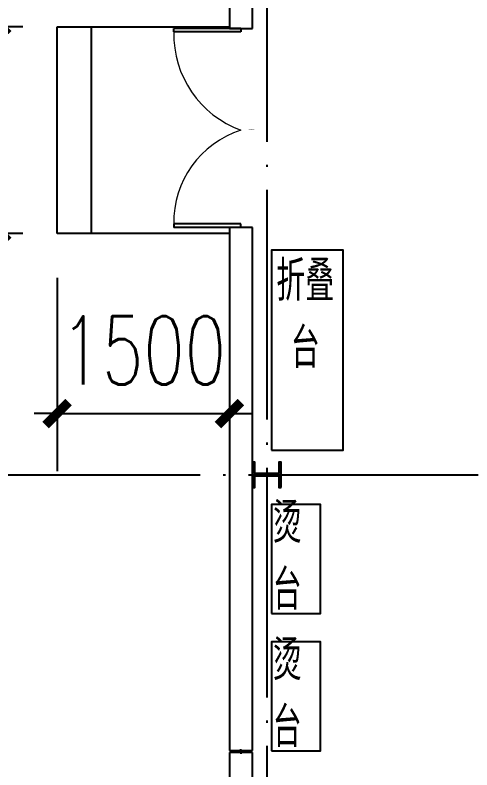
# Model space of a CAD drawing. Extents: x -2187 to 96136, y -11110 to 52208.
# Drawn here: x 11335 to 15312, y 23094 to 29666 of the extents above; entities that cross this region are included whole.
import ezdxf

# ---------------------------------------------------------------- set-up
doc = ezdxf.new("R2010")
doc.units = 0
doc.header["$LTSCALE"] = 1000
doc.header["$MEASUREMENT"] = 0
doc.linetypes.add('DOTE', pattern=[2.42, 2, -0.2, 0.02, -0.2])
for name, color, linetype in [('COLUMN', 4, 'Continuous'), ('DIM_SYMB', 3, 'Continuous'), ('DOTE', 14, 'DOTE'), ('PUB_DIM', 3, 'Continuous'), ('WALL', 4, 'Continuous')]:
    doc.layers.add(name, color=color, linetype=linetype)
doc.styles.add('_TCH_DIM_T3', font='SIMPLEX', dxfattribs={"width": 0.705882, "bigfont": 'GBCBIG'})
doc.styles.get("Standard").update_dxf_attribs({"font": 'gbenor.shx', "bigfont": 'gbcbig.shx'})
doc.dimstyles.new('_TCH_ARCH&&200', dxfattribs={"dimtxt": 595, "dimasz": 200, "dimexe": 500, "dimexo": 600, "dimgap": 252.5, "dimtad": 1, "dimdec": 0, "dimzin": 0, "dimdsep": 46, "dimtxsty": '_TCH_DIM_T3', "dimblk": 'ARCHTICK', "dimcen": 0.09, "dimclrt": 7, "dimazin": 2, "dimtfac": 1, "dimtdec": 0, "dimtix": 1, "dimtmove": 2, "dimatfit": 3, "dimfxl": 0, "dimtolj": 1, "dimtzin": 0, "dimarcsym": 0})
doc.dimstyles.get("Standard").update_dxf_attribs({"dimscale": 100, "dimtxt": 3.5, "dimasz": 1, "dimexe": 2.5, "dimexo": 3, "dimgap": 1.5, "dimtad": 1, "dimdec": 0, "dimzin": 0, "dimdsep": 46, "dimtxsty": 'Standard', "dimblk": 'ARCHTICK', "dimcen": 0.09, "dimadec": 0, "dimazin": 0, "dimtfac": 1, "dimtdec": 0, "dimtix": 1, "dimtmove": 2, "dimatfit": 3, "dimfxl": 0, "dimtolj": 1, "dimtzin": 0, "dimarcsym": 0})

# ---------------------------------------------------------------- blocks, each defined once
blk = doc.blocks.new('_ArchTick')
at = {"color": 0, "linetype": 'ByBlock', "const_width": 0.4}
blk.add_lwpolyline([(-0.5, -0.5), (0.5, 0.5)], dxfattribs=at)
blk = doc.blocks.new('*D40')
at = {"layer": 'Defpoints', "color": 0, "transparency": 16777216}
for p in [(11700.7, 27979), (13200.7, 27979), (13200.7, 26195.5)]:
    blk.add_point(p, dxfattribs=at)
at = {"layer": 'PUB_DIM', "color": 0, "lineweight": -2, "transparency": 16777216}
for p, q in [((11700.7, 27379), (11700.7, 25695.5)), ((13200.7, 27379), (13200.7, 25695.5)), ((11700.7, 26195.5), (11500.7, 26195.5)), ((11700.7, 26195.5), (13200.7, 26195.5)), ((13200.7, 26195.5), (13400.7, 26195.5))]:
    blk.add_line(p, q, dxfattribs=at)
at = {"layer": 'PUB_DIM', "color": 0, "lineweight": -2, "transparency": 16777216, "xscale": 200, "yscale": 200, "zscale": 200}
blk.add_blockref('_ArchTick', (11700.7, 26195.5), dxfattribs=at)
at = {"layer": 'PUB_DIM', "color": 0, "lineweight": -2, "transparency": 16777216, "xscale": 200, "yscale": 200, "zscale": 200, "rotation": 180}
blk.add_blockref('_ArchTick', (13200.7, 26195.5), dxfattribs=at)
at = {"layer": 'PUB_DIM', "color": 7, "transparency": 16777216, "insert": (12450.7, 26745.5), "char_height": 595, "attachment_point": 5, "style": '_TCH_DIM_T3'}
blk.add_mtext('\\A1;1500', dxfattribs=at)
blk = doc.blocks.new('*D155')
at = {"color": 0, "lineweight": -2}
for p, q in [((11400.7, 29563.3), (10989.6, 29563.3)), ((11239.6, 27763.3), (11239.6, 29563.3)), ((11400.7, 27763.3), (10989.6, 27763.3))]:
    blk.add_line(p, q, dxfattribs=at)
at = {"layer": 'Defpoints', "color": 0}
for p in [(11239.6, 29563.3), (11700.7, 29563.3), (11700.7, 27763.3)]:
    blk.add_point(p, dxfattribs=at)
at = {"color": 0, "lineweight": -2, "xscale": 100, "yscale": 100, "zscale": 100}
for p, rotation in [((11239.6, 29563.3), 90), ((11239.6, 27763.3), 270)]:
    blk.add_blockref('_ArchTick', p, dxfattribs=dict(at, rotation=rotation))
at = {"color": 0, "insert": (10914.6, 28663.3), "char_height": 350, "attachment_point": 5, "rotation": 90}
blk.add_mtext('\\A1;4500', dxfattribs=at)

msp = doc.modelspace()

# ---------------------------------------------------------------- linework, layer by layer
at = {"color": 2}
for p, q in [((11700.665, 27763.27), (11700.665, 29563.27)), ((11700.665, 29563.27), (13200.665, 29563.27)), ((12000.665, 27763.27), (12000.665, 29563.27)), ((13200.665, 27763.27), (11700.665, 27763.27))]:
    msp.add_line(p, q, dxfattribs=at)
for p, q in [((13300.665, 29548.596), (12715.665, 29548.596)), ((12715.665, 29518.596), (12715.665, 29548.596)), ((13300.665, 29518.596), (12715.665, 29518.596)), ((13300.665, 29548.596), (13300.665, 29518.596)), ((13300.665, 27847), (12715.665, 27847)), ((12715.665, 27847), (12715.665, 27817)), ((13300.665, 27817), (12715.665, 27817)), ((13300.665, 27817), (13300.665, 27847)), ((13300.665, 23245.43), (13300.665, 23275.43)), ((13300.665, 23263.27), (13300.665, 23233.27))]:
    msp.add_line(p, q)
for points in [[(13566.637, 25878.252), (14189.795, 25878.252), (14189.795, 27619.216), (13566.637, 27619.216)], [(13566.637, 24456.181), (13993.873, 24456.181), (13993.873, 25405.527), (13566.637, 25405.527)], [(13566.637, 23260.58), (13993.873, 23260.58), (13993.873, 24209.926), (13566.637, 24209.926)]]:
    msp.add_lwpolyline(points, close=True)
at = {"lineweight": 13}
for centre, radius, start, end in [((13606.769, 29500.147), 891.102, 178.813733, 249.9090526), ((13557.696, 27861.498), 841.963, 107.7747434, 180.9866905)]:
    msp.add_arc(centre, radius, start, end, dxfattribs=at)
at = {"layer": 'COLUMN'}
msp.add_lwpolyline([(13650.665, 25553.27), (13650.665, 25773.27), (13630.665, 25773.27), (13630.665, 25673.27), (13420.665, 25673.27), (13420.665, 25773.27), (13400.665, 25773.27), (13400.665, 25553.27), (13420.665, 25553.27), (13420.665, 25653.27), (13630.665, 25653.27), (13630.665, 25553.27)], close=True, dxfattribs=at)
at = {"layer": 'DIM_SYMB'}
msp.add_lwpolyline([(15032.637, 28661.708, 0, 0, 0), (14041.955, 28663.27, 160, 0, 0), (13393.996, 28669.737, 0, 0, 0)], format="xyseb", dxfattribs=at)
at = {"layer": 'DOTE'}
for p, q in [((13525.665, 42663.27), (13525.665, -3336.73)), ((8525.665, 25663.27), (92525.665, 25663.27))]:
    msp.add_line(p, q, dxfattribs=at)
at = {"layer": 'WALL'}
for p, q in [((13200.665, 32313.27), (13200.665, 29548.596)), ((13400.665, 29548.596), (13400.665, 32213.27)), ((13200.665, 29548.596), (13400.665, 29548.596)), ((13400.665, 27817), (13200.665, 27817)), ((13200.665, 27817), (13200.665, 23263.27)), ((13400.665, 23263.27), (13400.665, 27817)), ((13200.665, 23263.27), (13400.665, 23263.27)), ((13400.665, 23245.43), (13200.665, 23245.43)), ((13200.665, 23245.43), (13200.665, 18463.27)), ((13400.665, 18463.27), (13400.665, 23245.43))]:
    msp.add_line(p, q, dxfattribs=at)

# ---------------------------------------------------------------- texts
at = {"char_height": 350, "attachment_point": 2}
for s, insert, width in [('折叠台', (13860.821, 27527.064), 610.36346), ('烫台', (13703.173, 25421.291), 146.56396), ('烫台', (13703.173, 24225.69), 146.56396)]:
    msp.add_mtext(s, dxfattribs=dict(at, insert=insert, width=width))

# ---------------------------------------------------------------- dimensions: what is measured, and where the dimension line sits
dim = msp.add_linear_dim(base=(11239.643, 29563.27), p1=(11700.665, 27763.27), p2=(11700.665, 29563.27), angle=90, text='4500', dimstyle='Standard', override={"dimarcsym": 1})
dim.commit()
dim.dimension.update_dxf_attribs({"geometry": '*D155', "text_midpoint": (10914.643, 28663.27)})
at = {"layer": 'PUB_DIM'}
dim = msp.add_aligned_dim(p1=(11700.665, 27979.027), p2=(13200.665, 27979.027), distance=-1783.493, dimstyle='_TCH_ARCH&&200', dxfattribs=at)
dim.commit()
dim.dimension.update_dxf_attribs({"geometry": '*D40', "text_midpoint": (12450.665, 26745.534)})

doc.saveas('drawing.dxf')
